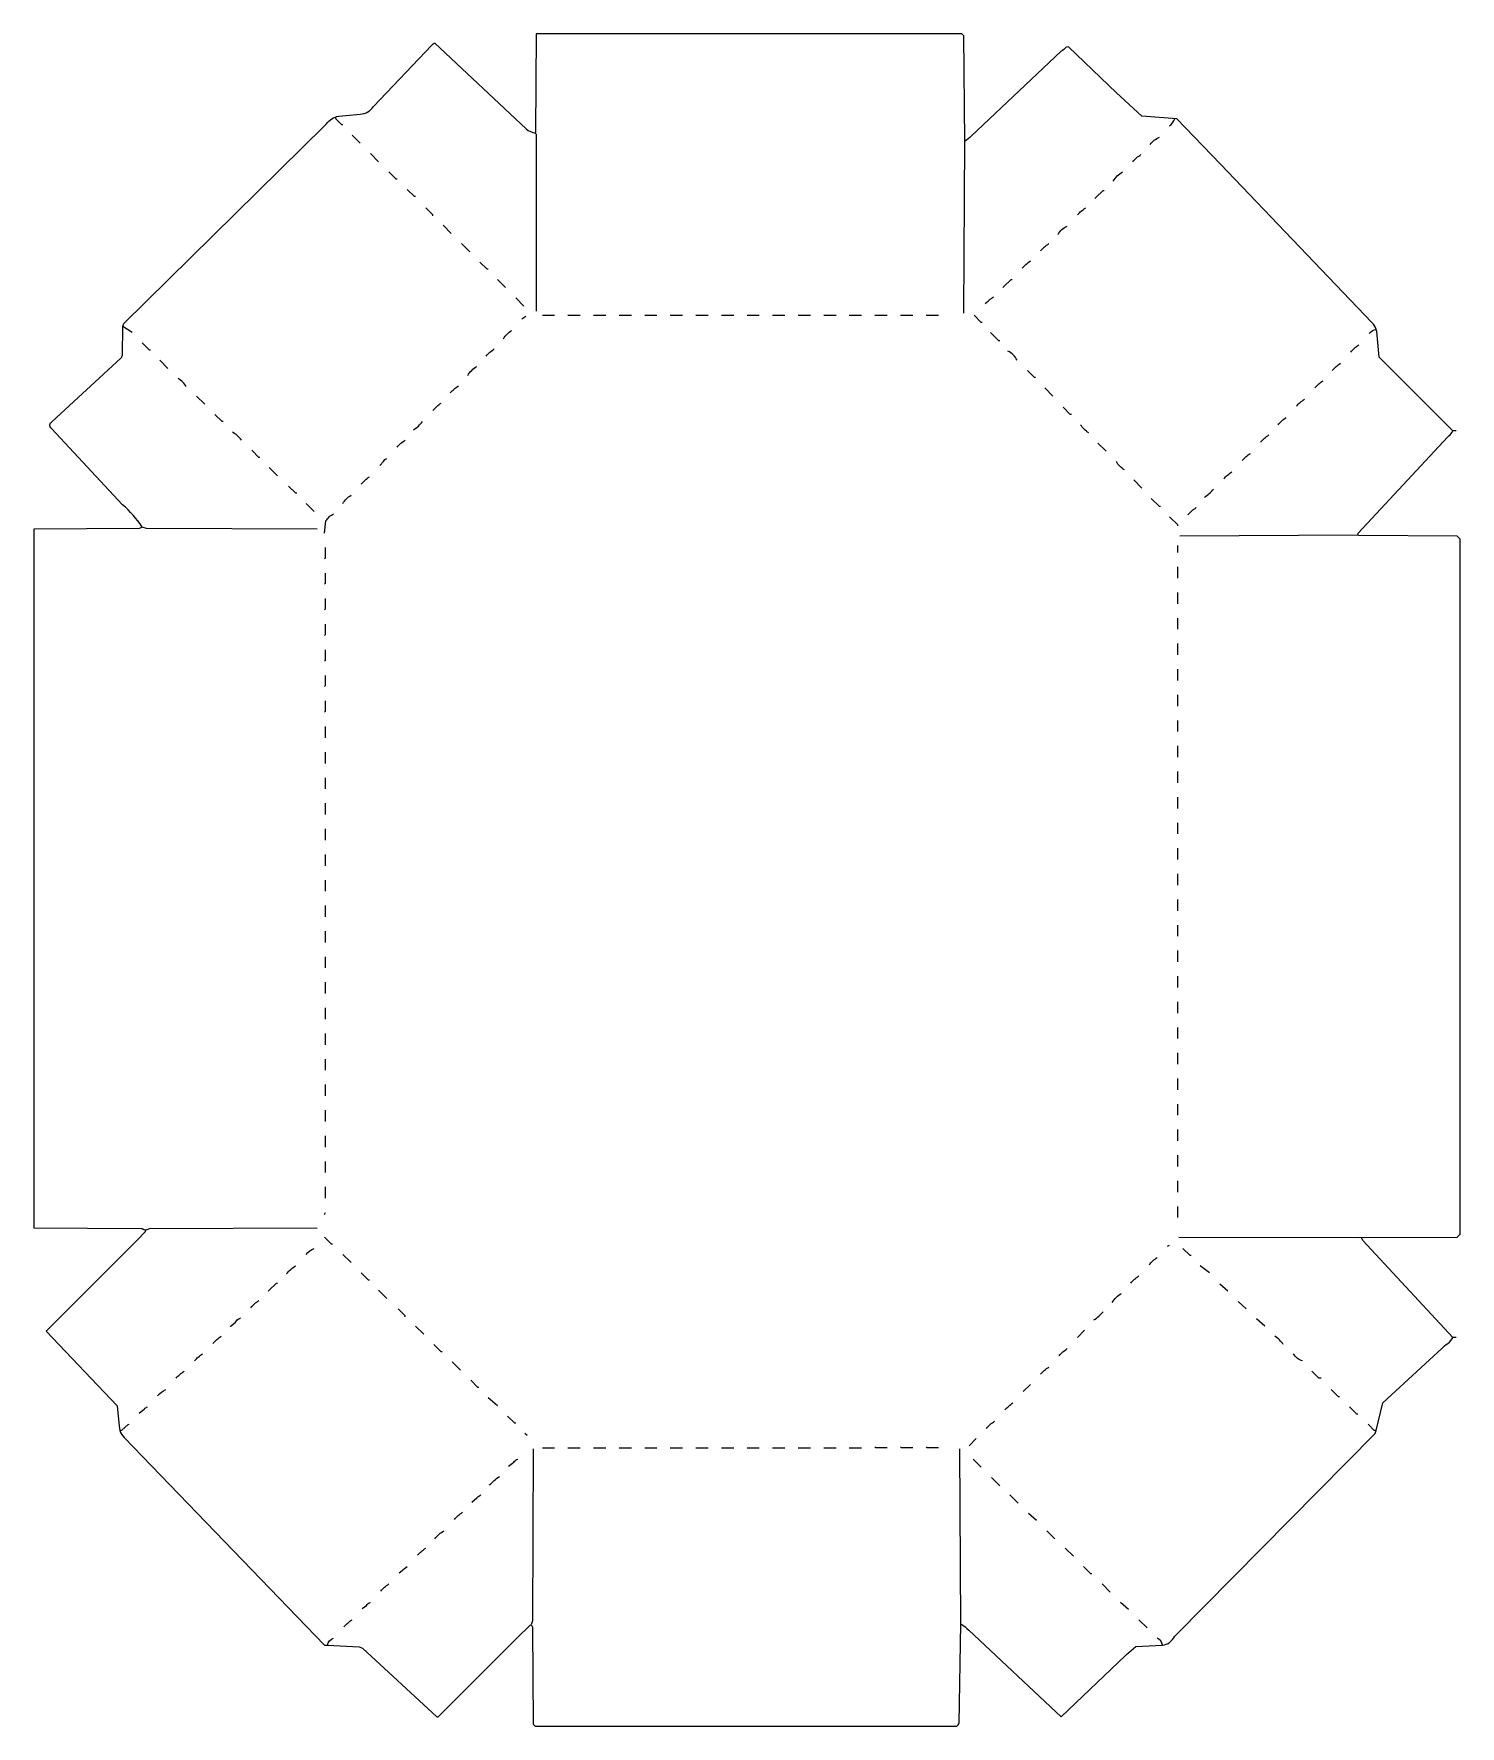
# Model space of a CAD drawing. Extents: x 72 to 1466, y 85 to 1739.
import ezdxf

# ---------------------------------------------------------------- set-up
doc = ezdxf.new("R2010")
doc.units = 0
doc.layers.get('0').update_dxf_attribs({"linetype": 'CONTINUOUS'})

msp = doc.modelspace()

# ---------------------------------------------------------------- linework, layer by layer
at = {"color": 250, "linetype": 'CONTINUOUS'}
for points in [[(981, 1466), (982, 1634), (981, 1737), (979, 1739), (563, 1739), (562.2, 1642.9), (562, 1642), (563, 1641), (563, 1468)], [(374, 1650), (373, 1650), (367, 1656), (367, 1658)], [(391, 1632), (383, 1640)], [(409, 1614), (401, 1622)], [(427, 1597), (426, 1597), (419, 1604)], [(445, 1580), (444, 1580), (437, 1587)], [(1109, 1578), (1110, 1579), (1117.1, 1585.8), (1118, 1586)], [(462, 1561), (462, 1562), (455, 1569)], [(480, 1544), (472, 1552)], [(498, 1526), (490, 1534)], [(516, 1509), (515, 1509), (508, 1516)], [(533, 1491), (525, 1499)], [(1019, 1491), (1020, 1492), (1027.1, 1498.8), (1028, 1499)], [(551, 1473), (543, 1481)], [(569, 1464), (581, 1464)], [(594, 1464), (606, 1464)], [(619, 1464), (631, 1464)], [(644, 1464), (656, 1464)], [(669, 1464), (681, 1464)], [(694, 1464), (706, 1464)], [(719, 1464), (731, 1464)], [(744, 1464), (756, 1464)], [(769, 1464), (781, 1464)], [(794, 1464), (806, 1464)], [(819, 1464), (831, 1464)], [(844, 1464), (856, 1464)], [(869, 1464), (881, 1464)], [(894, 1464), (906, 1464)], [(919, 1464), (931, 1464)], [(944, 1464), (956, 1464)], [(999, 1457), (998, 1457), (991, 1464)], [(168, 1447), (159, 1453)], [(1016, 1439), (1015, 1439), (1007, 1447)], [(186, 1430), (185, 1430), (178, 1437)], [(203, 1412), (195, 1420)], [(1051, 1403), (1050, 1403), (1043, 1410)], [(1068, 1385), (1060, 1393)], [(239, 1377), (231, 1385)], [(1086, 1367), (1085, 1367), (1078, 1374)], [(257, 1360), (256, 1360), (249, 1367)], [(293, 1325), (292, 1325), (285, 1332)], [(1120, 1331), (1112, 1339)], [(310, 1307), (302, 1315)], [(329, 1290), (328, 1290), (321, 1297)], [(1155, 1295), (1147, 1303)], [(346, 1272), (338, 1280)], [(1173, 1277), (1172, 1277), (1164, 1285)], [(1190, 1258), (1190, 1259), (1182, 1267)], [(1191, 563), (1366.997191, 562.502841), (1463, 563), (1466, 566), (1466, 1245), (1463, 1248), (1366.9, 1248.8), (1366, 1249), (1192, 1248)], [(1190, 1232), (1190, 1239)], [(1190, 1207), (1190, 1218)], [(1190, 1182), (1190, 1193)], [(1190, 1157), (1190, 1168)], [(1190, 1132), (1190, 1143)], [(1190, 1107), (1190, 1118)], [(1190, 1082), (1190, 1093)], [(1190, 1057), (1190, 1068)], [(1190, 1032), (1190, 1043)], [(1190, 1007), (1190, 1018)], [(1190, 982), (1190, 993)], [(1190, 957), (1190, 968)], [(1190, 932), (1190, 943)], [(1190, 907), (1190, 918)], [(1190, 882), (1190, 893)], [(1190, 857), (1190, 868)], [(1190, 832), (1190, 843)], [(1190, 807), (1190, 818)], [(1190, 782), (1190, 793)], [(1190, 757), (1190, 768)], [(1190, 732), (1190, 743)], [(1190, 707), (1190, 718)], [(1190, 682), (1190, 693)], [(1190, 657), (1190, 668)], [(1190, 632), (1190, 643)], [(1190, 607), (1190, 618)], [(1190, 582), (1190, 593)], [(364, 556), (363, 556), (356, 563)], [(382, 538), (374, 546)], [(1180, 554), (1182, 555)], [(1203, 545), (1202, 545), (1195, 552)], [(1462, 465), (1459, 465), (1370.740203, 559.629173), (1370, 562)], [(1221, 528), (1212, 535)], [(301, 510), (302, 511), (309.1, 517.8), (310, 518)], [(400, 521), (399, 521), (392, 528)], [(1239, 510), (1231, 517)], [(417, 503), (409, 511)], [(1257, 493), (1249, 500)], [(435, 485), (435, 486), (428, 493)], [(1275, 476), (1267, 483)], [(453, 468), (445, 476)], [(1092, 465), (1099, 472)], [(471, 451), (470, 451), (463, 458)], [(489, 433), (481, 441)], [(1330, 425), (1328, 425), (1321, 432)], [(507, 416), (506, 416), (499, 423)], [(1039, 412), (1046, 419)], [(1348, 407), (1347, 407), (1340, 414)], [(525, 398), (516, 406)], [(1366, 390), (1365, 390), (1358, 397)], [(543, 381), (542, 381), (535, 388)], [(156, 374), (157.9, 374.3), (164.1, 379.8), (165, 380)], [(554, 369), (552, 371)], [(986, 359), (993, 366)], [(1384, 374), (1382, 374), (1376, 380)], [(998, 338), (990, 346)], [(1016, 320), (1008, 328)], [(1034, 303), (1026, 311)], [(1052, 286), (1044, 293)], [(1070, 268), (1062, 276)], [(1088, 251), (1080, 259)], [(1106, 234), (1105, 234), (1098, 241)], [(1124, 216), (1116, 224)], [(1142, 199), (1134, 206)], [(1160, 181), (1152, 189)]]:
    msp.add_lwpolyline(points, dxfattribs=at)
for points in [[(349, 1255), (182.002958, 1255.497006), (178, 1257, 0.0637), (158.750594, 1278.767221), (89.249406, 1353.232779, -0.583557), (90, 1360), (157, 1422, 0.138604), (158.517815, 1425.016627), (159, 1453), (160, 1456), (356, 1649), (358, 1651, -0.187), (370.040984, 1658.54918), (390.959016, 1660.45082, 0.23359), (404, 1668), (461, 1728, -0.205258), (464, 1730), (553.233888, 1646.24948, 0.154779), (562, 1642)], [(1462, 1351), (1459, 1351), (1387, 1423), (1384.58, 1447.94), (1384, 1450, 0.135835), (1379.75027, 1456.761622), (1231.75027, 1611.761622), (1189, 1656), (1154.9, 1658.7), (1130.239367, 1681.249774), (1106.760633, 1703.750226), (1083.1, 1726.2), (1081, 1726, -0.083767), (1076, 1722), (988, 1639, -0.087559), (982, 1634)], [(1182, 1649, 0.146769), (1187, 1656)], [(1163, 1631, -0.117454), (1172, 1638)], [(1146, 1614, -0.071068), (1154, 1621)], [(1127, 1595, -0.126932), (1136, 1604)], [(1092, 1562, -0.071068), (1100, 1569)], [(1073, 1543, -0.19092), (1082, 1551)], [(1056, 1527, -0.071068), (1064, 1534)], [(1038, 1510, -0.071068), (1046, 1517)], [(1002, 1475, -0.071068), (1010, 1482)], [(549, 1460, -0.150174), (553, 1463)], [(531, 1441, -0.136591), (539, 1449)], [(1377, 1446, -0.205258), (1384, 1450)], [(514, 1424, -0.071068), (522, 1431)], [(1033, 1420, 0.162595), (1024, 1429)], [(1359, 1428, -0.071068), (1367, 1435)], [(496, 1405, -0.126932), (505, 1414)], [(1341, 1410, -0.071068), (1349, 1417)], [(221, 1394, 0.149662), (213, 1402)], [(479, 1388, -0.071068), (487, 1395)], [(1324, 1393, -0.071068), (1332, 1400)], [(462, 1371, -0.071068), (470, 1378)], [(1306, 1375, -0.071068), (1314, 1382)], [(443, 1352, 0.071068), (452, 1360)], [(1103, 1349, -0.117748), (1095, 1357)], [(1288, 1357, -0.071068), (1296, 1364)], [(275, 1342, 0.06477), (266, 1350)], [(427, 1335, -0.071068), (435, 1342)], [(1271, 1340, -0.071068), (1279, 1347)], [(1366, 1249), (1366.3, 1250.9), (1454, 1345), (1455, 1346, 0.09902), (1459, 1351)], [(410, 1317), (413.8, 1321.1, -0.277998), (417, 1324)], [(1253, 1322, -0.071068), (1261, 1329)], [(1138, 1313, -0.165548), (1130, 1321)], [(1235, 1304, -0.071068), (1243, 1311)], [(392, 1299, -0.071068), (400, 1306)], [(1216, 1286, 0.071068), (1225, 1294)], [(374, 1280, -0.136591), (382, 1288)], [(1200, 1269, -0.071068), (1208, 1276)], [(178, 1257, -0.141252), (174.995239, 1255.495147), (72, 1255), (72, 572), (176.995328, 571.504761, -0.144623), (180, 570), (182, 570), (185.003012, 571.503049), (349, 572)], [(181, 570), (180.7, 568.1), (173, 560), (84, 471), (153.352941, 398.088235), (155.445545, 378.044554), (156, 374, 0.136399), (160.249792, 367.2398), (356, 164), (359, 164), (389.880258, 162.642918), (393.18, 161.24), (466, 94), (467, 94), (543, 170), (544, 171), (557.1, 183.8), (558, 184)], [(338, 546, -0.110184), (346, 552)], [(319, 527, -0.09294), (328, 535)], [(1162, 536, -0.071068), (1170, 543)], [(1144, 518, -0.071068), (1152, 525)], [(284, 494, -0.071068), (292, 501)], [(1126, 499, -0.126932), (1135, 508)], [(264, 476), (264.9, 476.2), (269, 480), (270, 481, -0.150174), (274, 484)], [(1108, 482, 0.071068), (1117, 490)], [(247, 459, -0.071068), (255, 466)], [(978, 185, -0.067446), (985.766112, 178.75052), (1076, 94), (1139, 154), (1140, 155), (1149, 163), (1175, 164, 0.251744), (1187, 173), (1188, 174), (1383, 371), (1384, 374), (1390.352941, 400.911765), (1436, 443), (1448, 454, -0.087559), (1454, 459, 0.087559), (1459, 465)], [(1293, 458, 0.117748), (1285, 466)], [(229, 442, -0.071068), (237, 449)], [(1074, 447, -0.071068), (1082, 454)], [(1312, 442, -0.19333), (1303, 449)], [(211, 425, -0.064905), (219, 432)], [(1056, 429, -0.071068), (1064, 436)], [(193, 408, -0.110184), (201, 414)], [(175, 391), (180, 395, -0.184026), (183, 397)], [(1021, 394, -0.071068), (1029, 401)], [(1003, 376, -0.071068), (1011, 383)], [(560, 356), (559.502976, 188.002941), (558, 184, -0.141159), (559.505318, 180.994793), (560, 87), (562, 85), (974, 85, 0.087224), (976.505262, 88.005154), (978, 185), (977, 356)], [(536, 339), (541, 343, -0.150174), (545, 346)], [(517, 321), (517.9, 321.2), (522, 325, -0.083767), (527, 329)], [(500, 304), (505, 308, -0.150174), (509, 311)], [(483, 287, -0.071068), (491, 294)], [(464, 268, -0.118951), (473, 276)], [(447, 252, -0.071068), (455, 259)], [(429, 235), (432, 237, -0.09902), (437, 241)], [(411, 217, -0.071068), (419, 224)], [(393, 200), (397, 203, -0.162278), (401, 206)], [(375, 182, -0.071068), (383, 189)], [(359, 164, -0.278138), (365, 171)], [(1175, 164, 0.290712), (1170, 171)]]:
    msp.add_lwpolyline(points, format="xyb", dxfattribs=at)
at = {"color": 197, "linetype": 'CONTINUOUS'}
msp.add_lwpolyline([(356, 1251), (357.455172, 1262.962069, -0.126071), (365, 1270)], format="xyb", dxfattribs=at)
at = {"color": 252, "linetype": 'CONTINUOUS'}
for points in [[(356, 1226), (357, 1227), (357, 1237)], [(356, 1201), (357, 1202), (357, 1212)], [(356, 1176), (357, 1177), (357, 1187)], [(356, 1151), (357, 1152), (357, 1162)], [(356, 1126), (357, 1127), (357, 1137)], [(356, 1101), (357, 1102), (357, 1112)], [(356, 1076), (357, 1077), (357, 1087)], [(356, 585), (357, 587)], [(906, 357), (895, 357), (894, 358)], [(931, 357), (920, 357), (919, 358)], [(956, 357), (945, 357), (944, 358)]]:
    msp.add_lwpolyline(points, dxfattribs=at)
at = {"color": 251, "linetype": 'CONTINUOUS'}
for points in [[(357, 1051), (357, 1062)], [(357, 1026), (357, 1037)], [(357, 1001), (357, 1012)], [(357, 976), (357, 987)], [(357, 951), (357, 962)], [(357, 926), (357, 937)], [(357, 901), (357, 912)], [(357, 876), (357, 887)], [(357, 851), (357, 862)], [(357, 826), (357, 837)], [(357, 801), (357, 812)], [(357, 776), (357, 787)], [(357, 751), (357, 762)], [(357, 726), (357, 737)], [(357, 701), (357, 712)], [(357, 676), (357, 687)], [(357, 651), (357, 662)], [(357, 626), (357, 637)], [(357, 601), (357, 612)], [(569, 357), (581, 357)], [(594, 357), (606, 357)], [(619, 357), (631, 357)], [(644, 357), (656, 357)], [(669, 357), (681, 357)], [(694, 357), (706, 357)], [(719, 357), (731, 357)], [(744, 357), (756, 357)], [(769, 357), (781, 357)], [(794, 357), (806, 357)], [(819, 357), (831, 357)], [(844, 357), (856, 357)], [(869, 357), (881, 357)]]:
    msp.add_lwpolyline(points, dxfattribs=at)

doc.saveas('drawing.dxf')
